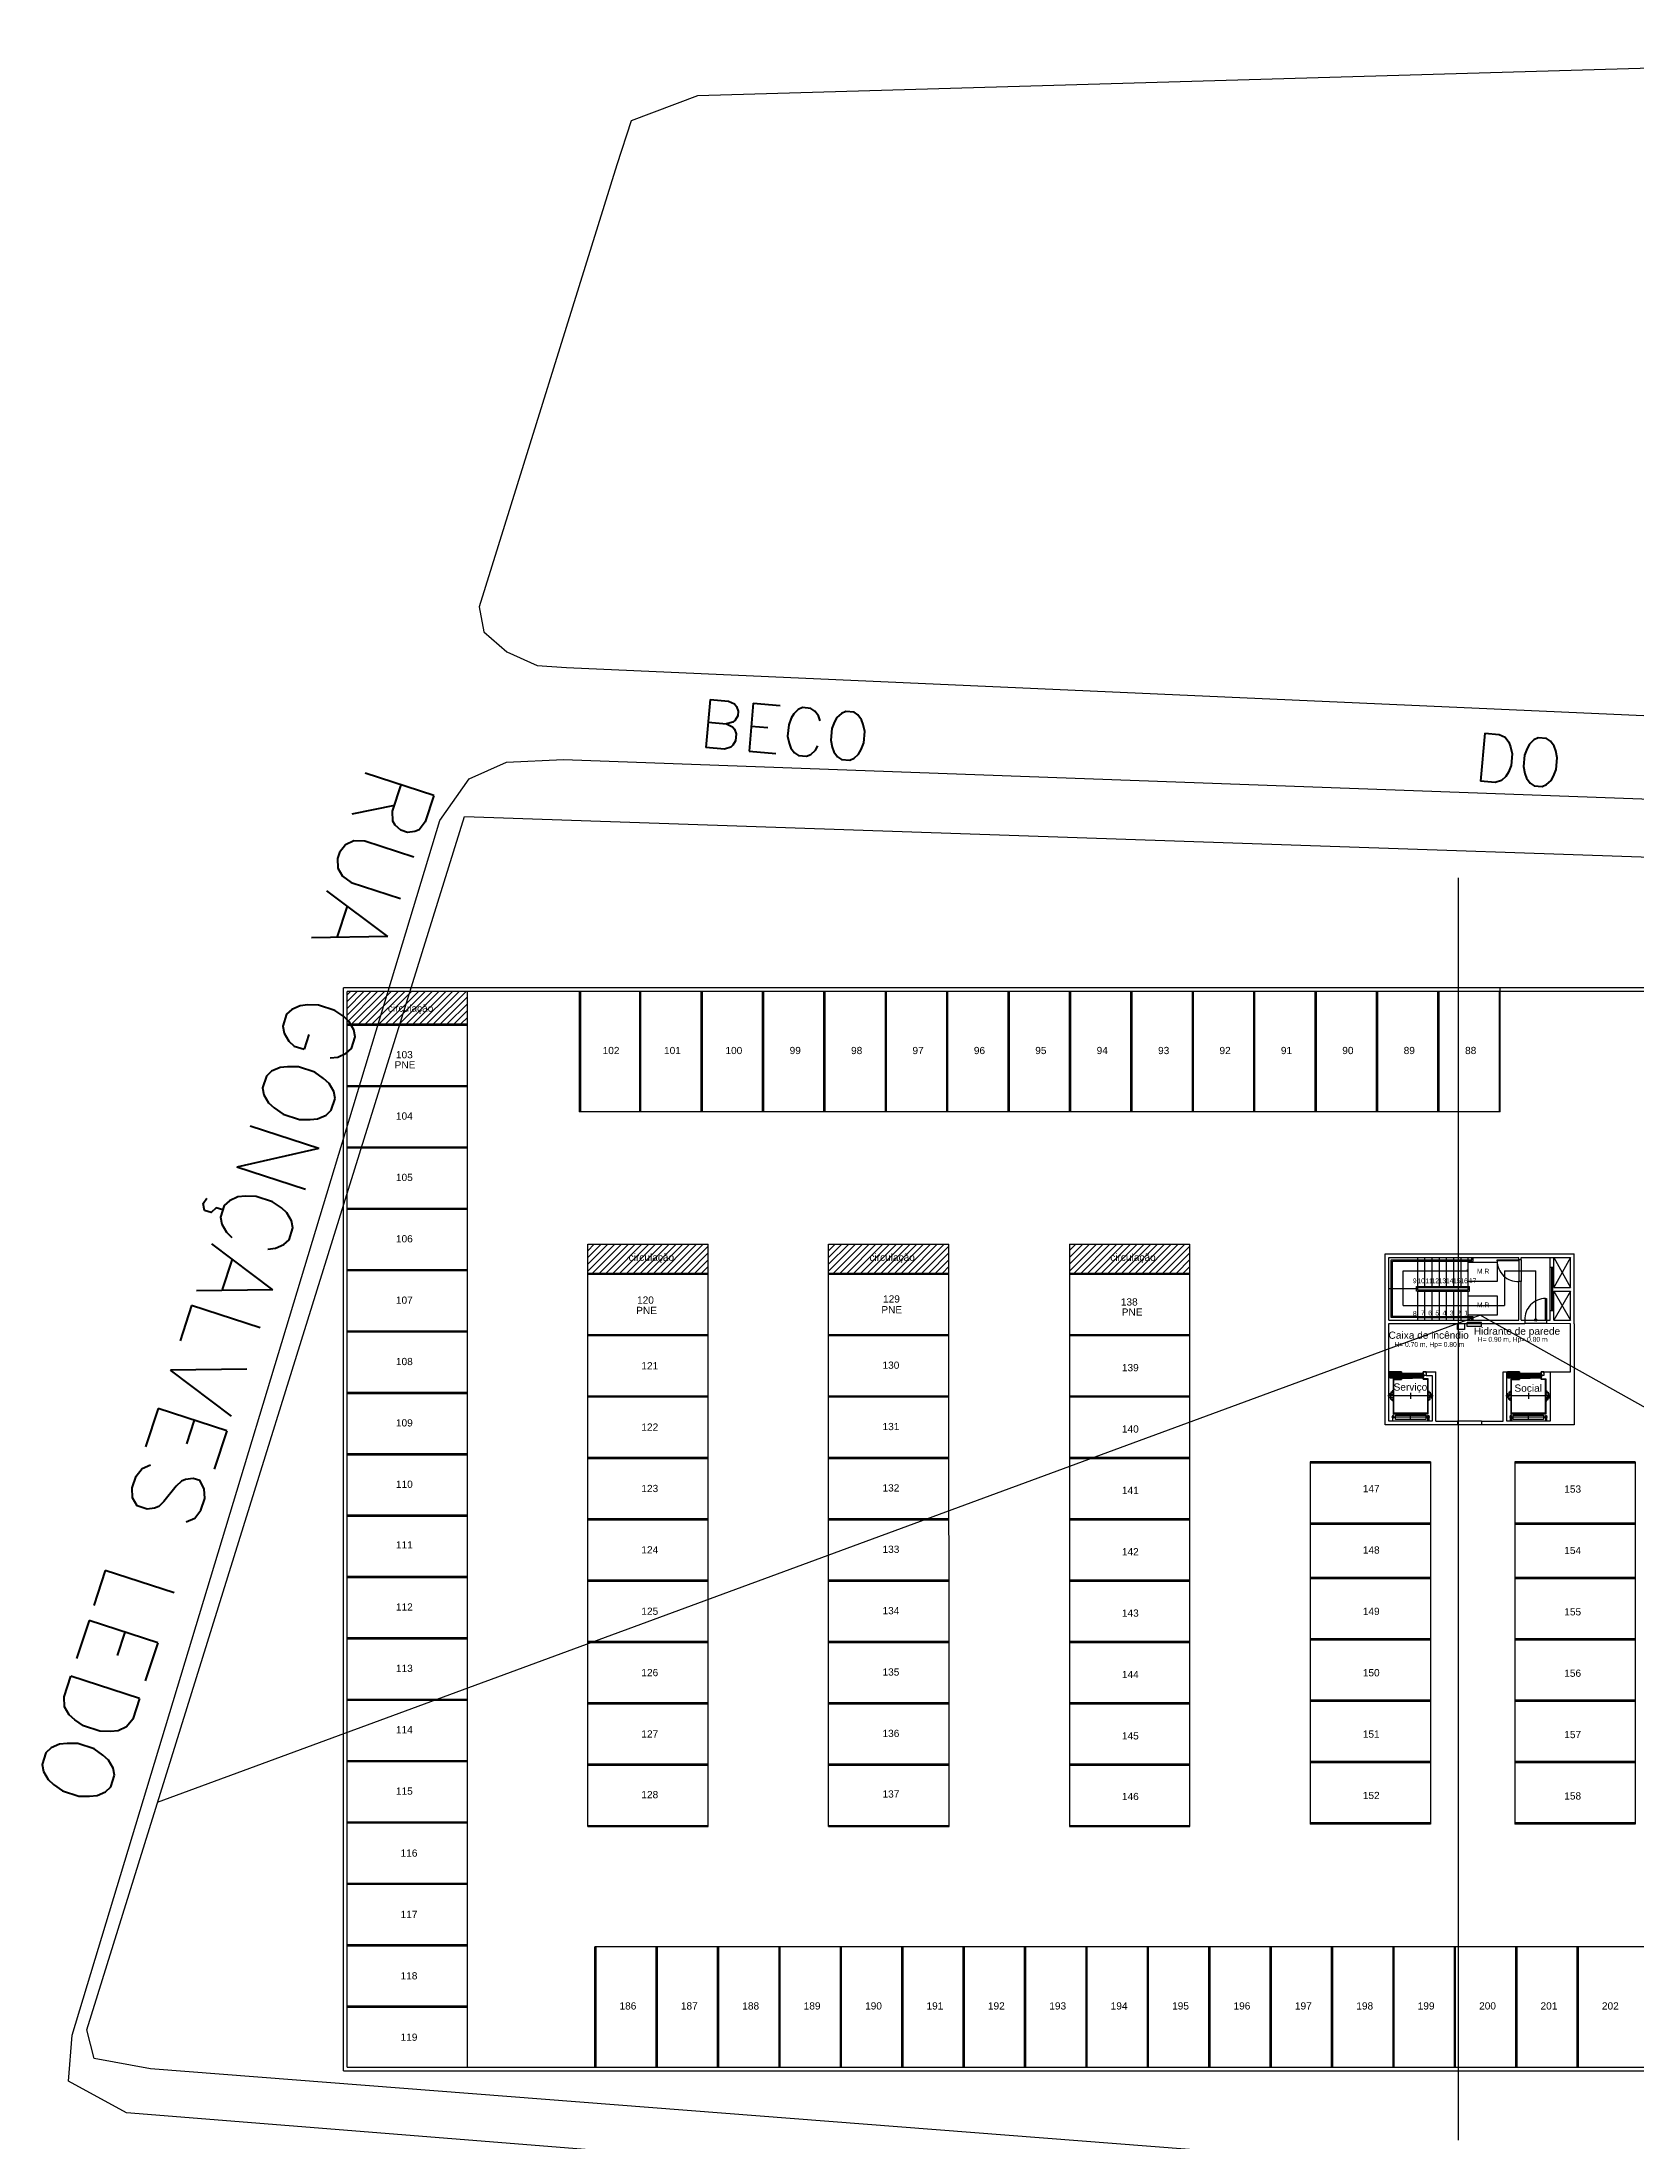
# Model space of a CAD drawing. Header units: millimetres. Extents: x -210 to 1173, y -437 to 320.
# Drawn here: x 181.8 to 248, y -281.8 to -194.6 of the extents above; entities that cross this region are included whole.
import ezdxf
from ezdxf.enums import TextEntityAlignment as Align

# ---------------------------------------------------------------- set-up
doc = ezdxf.new("R2010")
doc.units = ezdxf.units.MM
doc.header["$LTSCALE"] = 0.3
for name, pattern in [('DASHDOTX2', [50.8, 25.4, -12.7, 0, -12.7]), ('DASHED2', [9.525, 6.35, -3.175]), ('LTYPE_4', [112.5, 56.25, -56.25]), ('LTYPE_6', [168.75, 112.5, -28.125, 0, -28.125])]:
    doc.linetypes.add(name, pattern=pattern)
for name, color, linetype in [('330', 254, 'Continuous'), ('500', 254, 'Continuous'), ('551', 255, 'Continuous'), ('CORTE', 6, 'Continuous'), ('COTAS', 1, 'Continuous'), ('ESQUADRIAS', 3, 'Continuous'), ('LAYER_0', 6, 'Continuous'), ('LINHA DE CORTE', 6, 'DASHDOTX2'), ('PISO', 1, 'Continuous'), ('PROJEÇÃO', 1, 'DASHED2'), ('TEXTOS', 2, 'Continuous'), ('VISTA', 2, 'Continuous')]:
    doc.layers.add(name, color=color, linetype=linetype)
doc.styles.add('2MM 1_100', font='ARIAL.TTF', dxfattribs={"height": 0.2})
doc.styles.add('3MM 1_100', font='ARIAL.TTF', dxfattribs={"height": 0.3})
doc.styles.add('ROMANS', font='romans.shx')

msp = doc.modelspace()

# ---------------------------------------------------------------- hatches: boundary and pattern name
at = {"layer": 'PISO'}
h = msp.add_hatch(dxfattribs=at)
h.set_pattern_fill('_USER', color=256, scale=0.2, angle=45, style=0, pattern_type=0)
h.set_pattern_definition([(45, (-969.46374, -332.86508), (-0.141421356, 0.141421356), [])])
h.paths.add_polyline_path([(199.434, -234.015), (196.934, -234.015), (194.434, -234.015), (194.434, -235.366), (199.434, -235.366)])
h = msp.add_hatch(dxfattribs=at)
h.set_pattern_fill('_USER', color=256, scale=0.2, angle=45, style=0, pattern_type=0)
h.set_pattern_definition([(45, (-959.46396, -343.21423), (-0.141421356, 0.141421356), [])])
h.paths.add_polyline_path([(209.433, -244.515), (204.433, -244.515), (204.433, -245.715), (209.433, -245.715)])
h = msp.add_hatch(dxfattribs=at)
h.set_pattern_fill('_USER', color=256, scale=0.2, angle=45, style=0, pattern_type=0)
h.set_pattern_definition([(45, (-949.46397, -343.21423), (-0.141421356, 0.141421356), [])])
h.paths.add_polyline_path([(219.433, -244.515), (214.433, -244.515), (214.433, -245.715), (219.433, -245.715)])
h = msp.add_hatch(dxfattribs=at)
h.set_pattern_fill('_USER', color=256, scale=0.2, angle=45, style=0, pattern_type=0)
h.set_pattern_definition([(45, (-939.46365, -343.21423), (-0.141421356, 0.141421356), [])])
h.paths.add_polyline_path([(229.434, -244.515), (224.434, -244.515), (224.434, -245.715), (229.434, -245.715)])

# ---------------------------------------------------------------- linework, layer by layer
for p, q in [((240.587, -281.744), (240.587, -229.288)), ((186.568, -267.701), (241.479, -247.468)), ((290.711, -275.08), (241.487, -247.468))]:
    msp.add_line(p, q)
at = {"layer": '330'}
msp.add_polyline3d([(199.31, -226.74, 0), (284.131, -229.657, 0), (288.699, -234.854, 0), (288.325, -283.163, 0), (286.937, -285.682, 0), (284.645, -286.74, 0), (236.728, -282.702, 0), (186.267, -278.789, 0), (183.938, -278.353, 0), (183.625, -277.161, 0)], close=True, dxfattribs=at)
at = {"layer": '500'}
msp.add_polyline3d([(203.431, -224.383, 0), (284.645, -227.347, 0), (286.712, -228.239, 0), (289.032, -229.978, 0), (290.381, -233.519, 0), (290.808, -287.29, 0), (289.981, -288.493, 0), (287.647, -288.795, 0), (185.279, -280.605, 0), (182.87, -279.292, 0), (183.014, -277.387, 0), (198.292, -226.906, 0), (199.501, -225.185, 0), (201.055, -224.487, 0)], close=True, dxfattribs=at)
at = {"layer": '551', "color": 250}
msp.add_polyline3d([(203.542, -220.558, 0), (286.186, -224.233, 0), (289.388, -223.429, 0), (290.52, -220.822, 0), (291.158, -196.638, 0), (289.923, -194.834, 0), (285.849, -194.563, 0), (208.988, -196.799, 0), (206.24, -197.841, 0), (205.635, -199.666, 0), (199.919, -218.028, 0), (200.109, -219.065, 0), (201.075, -219.898, 0), (202.334, -220.468, 0)], close=True, dxfattribs=at)
at = {"layer": 'CORTE'}
for p, q in [((288.358, -233.865), (194.284, -233.865)), ((194.284, -278.865), (194.284, -233.865)), ((288.208, -234.015), (194.434, -234.015)), ((194.434, -278.715), (194.434, -234.015)), ((237.548, -244.918), (245.398, -244.919)), ((237.548, -247.818), (237.548, -244.918)), ((237.698, -245.068), (243.098, -245.068)), ((237.698, -247.668), (237.698, -245.068)), ((237.848, -244.918), (237.848, -244.918)), ((243.098, -245.168), (243.098, -245.068)), ((243.198, -245.068), (244.398, -245.068)), ((243.198, -245.168), (243.198, -245.068)), ((244.398, -245.068), (245.248, -245.069)), ((244.398, -247.668), (244.398, -245.068)), ((244.548, -246.318), (244.548, -245.068)), ((244.548, -245.068), (245.248, -246.319)), ((245.248, -245.069), (244.548, -246.318)), ((245.248, -246.319), (245.248, -245.069)), ((245.398, -247.818), (245.398, -244.919)), ((243.098, -247.668), (243.098, -246.068)), ((243.198, -247.668), (243.198, -246.068)), ((244.548, -246.318), (245.248, -246.319)), ((244.548, -246.468), (245.248, -246.469)), ((244.548, -247.668), (244.548, -246.468)), ((244.548, -246.468), (245.248, -247.669)), ((245.248, -246.469), (244.548, -247.668)), ((245.248, -247.669), (245.248, -246.469)), ((237.553, -247.818), (237.548, -247.818)), ((237.553, -252.018), (237.553, -247.818)), ((237.698, -247.668), (243.098, -247.668)), ((237.703, -247.818), (243.348, -247.818)), ((237.703, -249.818), (237.703, -247.818)), ((240.947, -247.938), (240.947, -247.768)), ((241.547, -247.768), (240.947, -247.768)), ((241.547, -247.938), (241.547, -247.768)), ((243.198, -247.668), (243.348, -247.668)), ((244.248, -247.668), (244.398, -247.668)), ((245.248, -247.819), (244.248, -247.818)), ((244.548, -247.668), (245.248, -247.669)), ((245.248, -249.819), (245.248, -247.819)), ((245.398, -247.819), (245.397, -252.019)), ((245.398, -247.819), (245.398, -247.818)), ((241.547, -247.938), (240.947, -247.938)), ((237.703, -251.868), (237.703, -249.818)), ((237.728, -249.818), (237.703, -249.818)), ((237.703, -249.968), (237.728, -249.968)), ((237.703, -251.868), (237.703, -249.968)), ((239.248, -249.818), (239.653, -249.818)), ((239.248, -249.968), (239.503, -249.968)), ((239.503, -249.968), (239.503, -251.868)), ((239.653, -251.868), (239.653, -249.818)), ((242.448, -249.819), (242.623, -249.819)), ((242.448, -251.869), (242.448, -249.819)), ((242.598, -251.869), (242.598, -249.819)), ((242.598, -251.869), (242.598, -249.969)), ((244.143, -249.819), (245.248, -249.819)), ((244.198, -250.139), (244.197, -250.139)), ((244.398, -249.819), (244.398, -251.869)), ((244.548, -249.819), (244.548, -249.819)), ((240.55, -252.018), (237.553, -252.018)), ((239.503, -251.868), (237.703, -251.868)), ((239.653, -251.868), (240.55, -251.868)), ((240.55, -251.868), (240.55, -252.018)), ((241.55, -251.868), (242.448, -251.869)), ((241.55, -251.868), (241.55, -252.018)), ((242.448, -252.019), (241.55, -252.018)), ((245.397, -252.019), (242.448, -252.019)), ((244.398, -251.869), (242.598, -251.869)), ((194.284, -278.865), (288.358, -278.865)), ((194.434, -278.715), (288.208, -278.715))]:
    msp.add_line(p, q, dxfattribs=at)
msp.add_lwpolyline([(240.847, -247.818), (240.847, -248.068), (240.547, -248.068), (240.547, -247.818)], close=True, dxfattribs=at)
at = {"layer": 'COTAS'}
for p, q in [((238.298, -247.068), (238.298, -245.618)), ((238.298, -245.618), (240.998, -245.618)), ((240.998, -245.618), (240.948, -245.568)), ((240.998, -245.618), (240.948, -245.668)), ((242.498, -245.618), (243.798, -245.618)), ((242.498, -245.618), (242.498, -247.068)), ((243.798, -247.668), (243.798, -245.618)), ((238.298, -247.068), (242.498, -247.068))]:
    msp.add_line(p, q, dxfattribs=at)
msp.add_circle((243.798, -247.668), 0.05, dxfattribs=at)
at = {"layer": 'ESQUADRIAS'}
for points in [[(243.098, -245.168), (243.098, -245.208), (242.198, -245.208), (242.198, -245.168)], [(244.248, -247.668), (244.208, -247.668), (244.208, -246.768), (244.248, -246.768)]]:
    msp.add_lwpolyline(points, close=True, dxfattribs=at)
at = {"layer": 'LAYER_0', "color": 7}
for p, q in [((237.728, -249.968), (237.728, -249.818)), ((239.248, -249.818), (239.248, -249.968)), ((242.623, -249.969), (242.623, -249.819)), ((244.143, -249.819), (244.143, -249.969))]:
    msp.add_line(p, q, dxfattribs=at)
at = {"layer": 'LAYER_0', "color": 11}
for p, q in [((238.228, -249.818), (237.728, -249.818)), ((237.728, -249.818), (237.728, -249.878)), ((237.728, -249.968), (237.728, -249.878)), ((237.728, -249.878), (239.128, -249.878)), ((239.158, -249.968), (237.728, -249.968)), ((237.73, -249.876), (237.73, -249.82)), ((237.73, -249.82), (238.226, -249.82)), ((237.743, -249.876), (237.73, -249.876)), ((237.743, -249.878), (237.743, -249.876)), ((237.753, -250.088), (237.753, -249.998)), ((239.158, -249.998), (237.753, -249.998)), ((239.128, -250.088), (237.753, -250.088)), ((238.226, -250.118), (237.873, -250.118)), ((237.873, -250.118), (237.873, -251.568)), ((237.903, -251.538), (237.903, -250.138)), ((237.903, -250.138), (238.228, -250.138)), ((238.678, -249.883), (238.208, -249.883)), ((238.208, -249.883), (238.208, -249.923)), ((238.208, -249.923), (238.223, -249.923)), ((238.208, -250.083), (238.208, -250.043)), ((238.208, -250.043), (238.223, -250.043)), ((238.678, -250.083), (238.208, -250.083)), ((238.21, -249.921), (238.21, -249.885)), ((238.21, -249.885), (238.676, -249.885)), ((238.223, -249.921), (238.21, -249.921)), ((238.223, -250.045), (238.21, -250.045)), ((238.21, -250.045), (238.21, -250.081)), ((238.21, -250.081), (238.676, -250.081)), ((238.226, -249.876), (238.213, -249.876)), ((238.213, -249.876), (238.213, -249.878)), ((238.213, -250.088), (238.213, -250.09)), ((238.213, -250.09), (238.226, -250.09)), ((238.223, -249.923), (238.223, -249.921)), ((238.223, -250.043), (238.223, -250.045)), ((238.226, -249.82), (238.226, -249.876)), ((238.226, -250.09), (238.226, -250.118)), ((238.228, -249.878), (238.228, -249.818)), ((238.228, -250.088), (238.228, -250.138)), ((239.14, -249.928), (238.658, -249.928)), ((238.658, -249.928), (238.658, -249.968)), ((238.658, -250.038), (238.658, -249.998)), ((239.14, -250.038), (238.658, -250.038)), ((238.66, -249.966), (238.66, -249.93)), ((238.66, -249.93), (239.138, -249.93)), ((238.673, -249.966), (238.66, -249.966)), ((238.673, -250), (238.66, -250)), ((238.66, -250), (238.66, -250.036)), ((238.66, -250.036), (239.138, -250.036)), ((238.663, -249.923), (238.663, -249.921)), ((238.663, -249.921), (238.676, -249.921)), ((238.678, -249.923), (238.663, -249.923)), ((238.678, -250.043), (238.663, -250.043)), ((238.663, -250.043), (238.663, -250.045)), ((238.663, -250.045), (238.676, -250.045)), ((238.673, -249.968), (238.673, -249.966)), ((238.673, -249.998), (238.673, -250)), ((238.676, -249.921), (238.676, -249.885)), ((238.676, -250.045), (238.676, -250.081)), ((238.678, -249.883), (238.678, -249.923)), ((238.678, -250.083), (238.678, -250.043)), ((239.138, -249.966), (239.125, -249.966)), ((239.125, -249.966), (239.125, -249.968)), ((239.125, -250), (239.125, -249.998)), ((239.138, -250), (239.125, -250)), ((239.128, -249.818), (239.128, -249.923)), ((239.128, -249.818), (239.248, -249.818)), ((239.128, -249.923), (239.143, -249.923)), ((239.128, -250.043), (239.143, -250.043)), ((239.128, -250.043), (239.128, -250.088)), ((239.128, -250.088), (239.128, -250.138)), ((239.303, -250.138), (239.128, -250.138)), ((239.13, -249.921), (239.13, -249.82)), ((239.246, -249.82), (239.13, -249.82)), ((239.145, -249.921), (239.13, -249.921)), ((239.145, -250.045), (239.13, -250.045)), ((239.13, -250.045), (239.13, -250.088)), ((239.13, -250.118), (239.13, -250.088)), ((239.333, -250.118), (239.13, -250.118)), ((239.138, -249.93), (239.138, -249.966)), ((239.138, -250.036), (239.138, -250)), ((239.14, -249.968), (239.14, -249.928)), ((239.14, -249.998), (239.14, -250.038)), ((239.143, -249.923), (239.143, -249.968)), ((239.143, -250.043), (239.143, -249.998)), ((239.145, -249.966), (239.145, -249.921)), ((239.158, -249.966), (239.145, -249.966)), ((239.158, -250), (239.145, -250)), ((239.145, -250), (239.145, -250.045)), ((239.158, -249.968), (239.158, -249.966)), ((239.248, -249.968), (239.158, -249.968)), ((239.158, -249.998), (239.158, -250)), ((239.233, -249.878), (239.233, -249.876)), ((239.233, -249.876), (239.246, -249.876)), ((239.248, -249.878), (239.233, -249.878)), ((239.246, -249.876), (239.246, -249.82)), ((239.248, -249.818), (239.248, -249.878)), ((239.248, -249.878), (239.248, -249.968)), ((239.303, -250.138), (239.303, -251.538)), ((239.333, -251.568), (239.333, -250.118)), ((243.123, -249.819), (242.623, -249.819)), ((242.623, -249.819), (242.623, -249.879)), ((242.623, -249.969), (242.623, -249.879)), ((242.623, -249.879), (244.023, -249.879)), ((244.053, -249.969), (242.623, -249.969)), ((242.625, -249.877), (242.625, -249.821)), ((242.625, -249.821), (243.121, -249.821)), ((242.638, -249.877), (242.625, -249.877)), ((242.638, -249.879), (242.638, -249.877)), ((242.648, -250.089), (242.648, -249.999)), ((244.053, -249.999), (242.648, -249.999)), ((244.023, -250.089), (242.648, -250.089)), ((243.121, -250.119), (242.768, -250.119)), ((242.768, -250.119), (242.768, -251.569)), ((242.798, -251.539), (242.798, -250.139)), ((242.798, -250.139), (243.123, -250.139)), ((243.573, -249.884), (243.103, -249.884)), ((243.103, -249.884), (243.103, -249.924)), ((243.103, -249.924), (243.118, -249.924)), ((243.103, -250.084), (243.103, -250.044)), ((243.103, -250.044), (243.118, -250.044)), ((243.573, -250.084), (243.103, -250.084)), ((243.105, -249.922), (243.105, -249.886)), ((243.105, -249.886), (243.571, -249.886)), ((243.118, -249.922), (243.105, -249.922)), ((243.118, -250.046), (243.105, -250.046)), ((243.105, -250.046), (243.105, -250.082)), ((243.105, -250.082), (243.571, -250.082)), ((243.121, -249.877), (243.108, -249.877)), ((243.108, -249.877), (243.108, -249.879)), ((243.108, -250.089), (243.108, -250.091)), ((243.108, -250.091), (243.121, -250.091)), ((243.118, -249.924), (243.118, -249.922)), ((243.118, -250.044), (243.118, -250.046)), ((243.121, -249.821), (243.121, -249.877)), ((243.121, -250.091), (243.121, -250.119)), ((243.123, -249.879), (243.123, -249.819)), ((243.123, -250.089), (243.123, -250.139)), ((244.035, -249.929), (243.553, -249.929)), ((243.553, -249.929), (243.553, -249.969)), ((243.553, -250.039), (243.553, -249.999)), ((244.035, -250.039), (243.553, -250.039)), ((243.555, -249.967), (243.555, -249.931)), ((243.555, -249.931), (244.033, -249.931)), ((243.568, -249.967), (243.555, -249.967)), ((243.568, -250.001), (243.555, -250.001)), ((243.555, -250.001), (243.555, -250.037)), ((243.555, -250.037), (244.033, -250.037)), ((243.558, -249.924), (243.558, -249.922)), ((243.558, -249.922), (243.571, -249.922)), ((243.573, -249.924), (243.558, -249.924)), ((243.573, -250.044), (243.558, -250.044)), ((243.558, -250.044), (243.558, -250.046)), ((243.558, -250.046), (243.571, -250.046)), ((243.568, -249.969), (243.568, -249.967)), ((243.568, -249.999), (243.568, -250.001)), ((243.571, -249.922), (243.571, -249.886)), ((243.571, -250.046), (243.571, -250.082)), ((243.573, -249.884), (243.573, -249.924)), ((243.573, -250.084), (243.573, -250.044)), ((244.033, -249.967), (244.02, -249.967)), ((244.02, -249.967), (244.02, -249.969)), ((244.02, -250.001), (244.02, -249.999)), ((244.033, -250.001), (244.02, -250.001)), ((244.023, -249.819), (244.023, -249.924)), ((244.023, -249.819), (244.143, -249.819)), ((244.023, -249.924), (244.038, -249.924)), ((244.023, -250.044), (244.038, -250.044)), ((244.023, -250.044), (244.023, -250.089)), ((244.023, -250.089), (244.023, -250.139)), ((244.198, -250.139), (244.023, -250.139)), ((244.025, -249.922), (244.025, -249.821)), ((244.141, -249.821), (244.025, -249.821)), ((244.04, -249.922), (244.025, -249.922)), ((244.04, -250.046), (244.025, -250.046)), ((244.025, -250.046), (244.025, -250.089)), ((244.025, -250.119), (244.025, -250.089)), ((244.228, -250.119), (244.025, -250.119)), ((244.033, -249.931), (244.033, -249.967)), ((244.033, -250.037), (244.033, -250.001)), ((244.035, -249.969), (244.035, -249.929)), ((244.035, -249.999), (244.035, -250.039)), ((244.038, -249.924), (244.038, -249.969)), ((244.038, -250.044), (244.038, -249.999)), ((244.04, -249.967), (244.04, -249.922)), ((244.053, -249.967), (244.04, -249.967)), ((244.053, -250.001), (244.04, -250.001)), ((244.04, -250.001), (244.04, -250.046)), ((244.053, -249.969), (244.053, -249.967)), ((244.143, -249.969), (244.053, -249.969)), ((244.053, -249.999), (244.053, -250.001)), ((244.128, -249.879), (244.128, -249.877)), ((244.128, -249.877), (244.141, -249.877)), ((244.143, -249.879), (244.128, -249.879)), ((244.141, -249.877), (244.141, -249.821)), ((244.143, -249.819), (244.143, -249.879)), ((244.143, -249.879), (244.143, -249.969)), ((244.198, -250.139), (244.198, -251.539)), ((244.228, -251.569), (244.228, -250.119)), ((237.753, -250.733), (237.703, -250.733)), ((237.753, -250.903), (237.703, -250.903)), ((237.753, -250.773), (237.753, -250.733)), ((237.753, -250.773), (237.753, -250.818)), ((237.753, -250.773), (237.757, -250.773)), ((237.753, -250.818), (237.753, -250.863)), ((237.753, -250.863), (237.753, -250.903)), ((237.753, -250.863), (237.757, -250.863)), ((237.761, -250.777), (237.757, -250.773)), ((237.761, -250.86), (237.757, -250.863)), ((237.763, -250.81), (237.761, -250.777)), ((237.763, -250.826), (237.761, -250.86)), ((237.766, -250.814), (237.763, -250.81)), ((237.763, -250.826), (237.766, -250.823)), ((237.782, -250.814), (237.766, -250.814)), ((237.782, -250.823), (237.766, -250.823)), ((237.782, -250.814), (237.786, -250.81)), ((237.782, -250.823), (237.786, -250.826)), ((237.828, -250.81), (237.786, -250.81)), ((237.828, -250.826), (237.786, -250.826)), ((237.842, -250.662), (237.788, -250.662)), ((237.788, -250.662), (237.788, -250.743)), ((237.848, -250.668), (237.788, -250.668)), ((237.788, -250.743), (237.848, -250.743)), ((237.788, -250.974), (237.788, -250.893)), ((237.788, -250.893), (237.848, -250.893)), ((237.848, -250.968), (237.788, -250.968)), ((237.842, -250.974), (237.788, -250.974)), ((237.828, -250.818), (237.828, -250.81)), ((237.828, -250.818), (237.828, -250.826)), ((237.848, -250.608), (237.842, -250.608)), ((237.842, -250.608), (237.842, -250.662)), ((237.842, -251.028), (237.842, -250.974)), ((237.848, -251.028), (237.842, -251.028)), ((237.848, -250.608), (237.848, -250.668)), ((237.848, -250.668), (237.873, -250.668)), ((237.848, -250.743), (237.873, -250.743)), ((237.848, -250.893), (237.873, -250.893)), ((237.848, -250.968), (237.873, -250.968)), ((237.848, -251.028), (237.848, -250.968)), ((239.358, -250.668), (239.333, -250.668)), ((239.358, -250.743), (239.333, -250.743)), ((239.358, -250.893), (239.333, -250.893)), ((239.358, -250.968), (239.333, -250.968)), ((239.358, -250.608), (239.358, -250.668)), ((239.358, -250.608), (239.364, -250.608)), ((239.358, -250.668), (239.418, -250.668)), ((239.418, -250.743), (239.358, -250.743)), ((239.418, -250.893), (239.358, -250.893)), ((239.358, -251.028), (239.358, -250.968)), ((239.358, -250.968), (239.418, -250.968)), ((239.358, -251.028), (239.364, -251.028)), ((239.364, -250.608), (239.364, -250.662)), ((239.364, -250.662), (239.418, -250.662)), ((239.364, -251.028), (239.364, -250.974)), ((239.364, -250.974), (239.418, -250.974)), ((239.378, -250.818), (239.378, -250.81)), ((239.378, -250.81), (239.42, -250.81)), ((239.378, -250.818), (239.378, -250.826)), ((239.378, -250.826), (239.42, -250.826)), ((239.418, -250.662), (239.418, -250.743)), ((239.418, -250.974), (239.418, -250.893)), ((239.423, -250.814), (239.42, -250.81)), ((239.423, -250.823), (239.42, -250.826)), ((239.423, -250.814), (239.439, -250.814)), ((239.423, -250.823), (239.439, -250.823)), ((239.443, -250.81), (239.439, -250.814)), ((239.439, -250.823), (239.443, -250.826)), ((239.443, -250.81), (239.445, -250.777)), ((239.443, -250.826), (239.445, -250.86)), ((239.445, -250.777), (239.448, -250.773)), ((239.445, -250.86), (239.448, -250.863)), ((239.453, -250.773), (239.448, -250.773)), ((239.453, -250.863), (239.448, -250.863)), ((239.453, -250.773), (239.453, -250.733)), ((239.453, -250.733), (239.503, -250.733)), ((239.453, -250.818), (239.453, -250.773)), ((239.453, -250.863), (239.453, -250.818)), ((239.453, -250.863), (239.453, -250.903)), ((239.453, -250.903), (239.503, -250.903)), ((242.648, -250.734), (242.598, -250.734)), ((242.648, -250.904), (242.598, -250.904)), ((242.648, -250.774), (242.648, -250.734)), ((242.648, -250.774), (242.648, -250.819)), ((242.648, -250.774), (242.652, -250.774)), ((242.648, -250.819), (242.648, -250.864)), ((242.648, -250.864), (242.648, -250.904)), ((242.648, -250.864), (242.652, -250.864)), ((242.656, -250.777), (242.652, -250.774)), ((242.656, -250.86), (242.652, -250.864)), ((242.657, -250.811), (242.656, -250.777)), ((242.657, -250.827), (242.656, -250.86)), ((242.661, -250.814), (242.657, -250.811)), ((242.657, -250.827), (242.661, -250.823)), ((242.677, -250.814), (242.661, -250.814)), ((242.677, -250.823), (242.661, -250.823)), ((242.677, -250.814), (242.681, -250.811)), ((242.677, -250.823), (242.681, -250.827)), ((242.723, -250.811), (242.681, -250.811)), ((242.723, -250.827), (242.681, -250.827)), ((242.737, -250.663), (242.683, -250.663)), ((242.683, -250.663), (242.683, -250.744)), ((242.743, -250.669), (242.683, -250.669)), ((242.683, -250.744), (242.743, -250.744)), ((242.683, -250.975), (242.683, -250.894)), ((242.683, -250.894), (242.743, -250.894)), ((242.743, -250.969), (242.683, -250.969)), ((242.737, -250.975), (242.683, -250.975)), ((242.723, -250.819), (242.723, -250.811)), ((242.723, -250.819), (242.723, -250.827)), ((242.743, -250.609), (242.737, -250.609)), ((242.737, -250.609), (242.737, -250.663)), ((242.737, -251.029), (242.737, -250.975)), ((242.743, -251.029), (242.737, -251.029)), ((242.743, -250.609), (242.743, -250.669)), ((242.743, -250.669), (242.768, -250.669)), ((242.743, -250.744), (242.768, -250.744)), ((242.743, -250.894), (242.768, -250.894)), ((242.743, -250.969), (242.768, -250.969)), ((242.743, -251.029), (242.743, -250.969)), ((244.253, -250.669), (244.228, -250.669)), ((244.253, -250.744), (244.228, -250.744)), ((244.253, -250.894), (244.228, -250.894)), ((244.253, -250.969), (244.228, -250.969)), ((244.253, -250.609), (244.253, -250.669)), ((244.253, -250.609), (244.259, -250.609)), ((244.253, -250.669), (244.313, -250.669)), ((244.313, -250.744), (244.253, -250.744)), ((244.313, -250.894), (244.253, -250.894)), ((244.253, -251.029), (244.253, -250.969)), ((244.253, -250.969), (244.313, -250.969)), ((244.253, -251.029), (244.259, -251.029)), ((244.259, -250.609), (244.259, -250.663)), ((244.259, -250.663), (244.313, -250.663)), ((244.259, -251.029), (244.259, -250.975)), ((244.259, -250.975), (244.313, -250.975)), ((244.273, -250.819), (244.273, -250.811)), ((244.273, -250.811), (244.315, -250.811)), ((244.273, -250.819), (244.273, -250.827)), ((244.273, -250.827), (244.315, -250.827)), ((244.313, -250.663), (244.313, -250.744)), ((244.313, -250.975), (244.313, -250.894)), ((244.318, -250.814), (244.315, -250.811)), ((244.318, -250.823), (244.315, -250.827)), ((244.318, -250.814), (244.334, -250.814)), ((244.318, -250.823), (244.334, -250.823)), ((244.338, -250.811), (244.334, -250.814)), ((244.334, -250.823), (244.338, -250.827)), ((244.338, -250.811), (244.339, -250.777)), ((244.338, -250.827), (244.339, -250.86)), ((244.339, -250.777), (244.343, -250.774)), ((244.339, -250.86), (244.343, -250.864)), ((244.348, -250.774), (244.343, -250.774)), ((244.348, -250.864), (244.343, -250.864)), ((244.348, -250.774), (244.348, -250.734)), ((244.348, -250.734), (244.398, -250.734)), ((244.348, -250.819), (244.348, -250.774)), ((244.348, -250.864), (244.348, -250.819)), ((244.348, -250.864), (244.348, -250.904)), ((244.348, -250.904), (244.398, -250.904)), ((237.899, -251.636), (237.849, -251.636)), ((237.849, -251.636), (237.849, -251.868)), ((237.873, -251.568), (239.333, -251.568)), ((237.899, -251.676), (237.899, -251.636)), ((239.303, -251.538), (237.903, -251.538)), ((237.973, -251.798), (237.973, -251.618)), ((237.973, -251.618), (239.233, -251.618)), ((239.233, -251.798), (237.973, -251.798)), ((239.233, -251.618), (239.233, -251.798)), ((239.307, -251.676), (239.307, -251.636)), ((239.307, -251.636), (239.357, -251.636)), ((239.307, -251.741), (239.307, -251.868)), ((239.357, -251.636), (239.357, -251.868)), ((242.794, -251.636), (242.744, -251.636)), ((242.744, -251.636), (242.744, -251.869)), ((242.768, -251.569), (244.228, -251.569)), ((242.794, -251.676), (242.794, -251.636)), ((242.794, -251.741), (242.794, -251.869)), ((244.198, -251.539), (242.798, -251.539)), ((242.868, -251.799), (242.868, -251.619)), ((242.868, -251.619), (244.128, -251.619)), ((244.128, -251.799), (242.868, -251.799)), ((244.128, -251.619), (244.128, -251.799)), ((244.202, -251.676), (244.202, -251.636)), ((244.202, -251.636), (244.252, -251.636)), ((244.202, -251.741), (244.202, -251.869)), ((244.252, -251.636), (244.252, -251.869))]:
    msp.add_line(p, q, dxfattribs=at)
at = {"layer": 'LAYER_0', "color": 1}
for p, q in [((237.728, -249.898), (238.208, -249.898)), ((238.208, -249.908), (237.728, -249.908)), ((237.728, -249.943), (238.658, -249.943)), ((238.658, -249.953), (237.728, -249.953)), ((237.753, -250.013), (238.658, -250.013)), ((238.658, -250.023), (237.753, -250.023)), ((238.208, -250.058), (237.753, -250.058)), ((237.753, -250.068), (238.208, -250.068)), ((242.623, -249.899), (243.103, -249.899)), ((243.103, -249.909), (242.623, -249.909)), ((242.623, -249.944), (243.553, -249.944)), ((243.553, -249.954), (242.623, -249.954)), ((242.648, -250.014), (243.553, -250.014)), ((243.553, -250.024), (242.648, -250.024)), ((243.103, -250.059), (242.648, -250.059)), ((242.648, -250.069), (243.103, -250.069)), ((237.899, -251.676), (237.899, -251.741)), ((237.903, -251.68), (237.899, -251.676)), ((237.903, -251.737), (237.899, -251.741)), ((237.903, -251.68), (237.903, -251.706)), ((237.916, -251.706), (237.903, -251.706)), ((237.916, -251.71), (237.903, -251.71)), ((237.903, -251.71), (237.903, -251.737)), ((237.916, -251.706), (237.918, -251.704)), ((237.918, -251.712), (237.916, -251.71)), ((237.953, -251.704), (237.918, -251.704)), ((237.953, -251.712), (237.918, -251.712)), ((237.953, -251.704), (237.953, -251.712)), ((239.253, -251.712), (239.253, -251.704)), ((239.253, -251.704), (239.288, -251.704)), ((239.253, -251.712), (239.288, -251.712)), ((239.288, -251.704), (239.29, -251.706)), ((239.29, -251.71), (239.288, -251.712)), ((239.29, -251.706), (239.303, -251.706)), ((239.29, -251.71), (239.303, -251.71)), ((239.303, -251.68), (239.307, -251.676)), ((239.303, -251.706), (239.303, -251.68)), ((239.303, -251.737), (239.303, -251.71)), ((239.303, -251.737), (239.307, -251.741)), ((239.307, -251.741), (239.307, -251.676)), ((242.794, -251.676), (242.794, -251.741)), ((242.798, -251.68), (242.794, -251.676)), ((242.798, -251.737), (242.794, -251.741)), ((242.798, -251.68), (242.798, -251.707)), ((242.811, -251.707), (242.798, -251.707)), ((242.811, -251.711), (242.798, -251.711)), ((242.798, -251.711), (242.798, -251.737)), ((242.811, -251.707), (242.813, -251.705)), ((242.813, -251.713), (242.811, -251.711)), ((242.848, -251.705), (242.813, -251.705)), ((242.848, -251.713), (242.813, -251.713)), ((242.848, -251.705), (242.848, -251.713)), ((244.148, -251.713), (244.148, -251.705)), ((244.148, -251.705), (244.183, -251.705)), ((244.148, -251.713), (244.183, -251.713)), ((244.183, -251.705), (244.185, -251.707)), ((244.185, -251.711), (244.183, -251.713)), ((244.185, -251.707), (244.198, -251.707)), ((244.185, -251.711), (244.198, -251.711)), ((244.198, -251.68), (244.202, -251.676)), ((244.198, -251.707), (244.198, -251.68)), ((244.198, -251.737), (244.198, -251.711)), ((244.198, -251.737), (244.202, -251.741)), ((244.202, -251.741), (244.202, -251.676))]:
    msp.add_line(p, q, dxfattribs=at)
at = {"layer": 'LAYER_0'}
for p, q in [((237.903, -250.414), (237.903, -250.414)), ((238.144, -250.138), (238.144, -250.138)), ((239.303, -250.414), (239.303, -250.414)), ((242.798, -250.414), (242.798, -250.414)), ((243.038, -250.139), (243.038, -250.139)), ((244.198, -250.414), (244.198, -250.414)), ((238.144, -251.538), (238.144, -251.538)), ((243.038, -251.539), (243.038, -251.539))]:
    msp.add_line(p, q, dxfattribs=at)
at = {"layer": 'LAYER_0', "color": 15, "linetype": 'LTYPE_6'}
for p, q in [((239.538, -250.818), (237.663, -250.818)), ((238.603, -250.69), (238.603, -250.943)), ((244.432, -250.819), (242.557, -250.819)), ((243.498, -250.691), (243.498, -250.943)), ((239.396, -251.708), (237.814, -251.708)), ((238.603, -251.819), (238.603, -251.589)), ((244.29, -251.709), (242.709, -251.709)), ((243.498, -251.819), (243.498, -251.59))]:
    msp.add_line(p, q, dxfattribs=at)
at = {"layer": 'LAYER_0', "color": 1, "linetype": 'LTYPE_4'}
for p, q in [((237.788, -250.677), (237.848, -250.677)), ((237.788, -250.96), (237.848, -250.96)), ((237.848, -250.677), (237.873, -250.677)), ((237.848, -250.96), (237.873, -250.96)), ((239.358, -250.677), (239.333, -250.677)), ((239.358, -250.96), (239.333, -250.96)), ((239.418, -250.677), (239.358, -250.677)), ((239.418, -250.96), (239.358, -250.96)), ((242.683, -250.677), (242.743, -250.677)), ((242.683, -250.96), (242.743, -250.96)), ((242.743, -250.677), (242.768, -250.677)), ((242.743, -250.96), (242.768, -250.96)), ((244.253, -250.677), (244.228, -250.677)), ((244.253, -250.96), (244.228, -250.96)), ((244.313, -250.677), (244.253, -250.677)), ((244.313, -250.96), (244.253, -250.96))]:
    msp.add_line(p, q, dxfattribs=at)
at = {"layer": 'LINHA DE CORTE'}
for p, q in [((243.198, -245.168), (243.098, -245.168)), ((243.198, -246.068), (243.098, -246.068)), ((243.348, -247.668), (243.348, -247.818)), ((244.248, -247.668), (244.248, -247.818))]:
    msp.add_line(p, q, dxfattribs=at)
at = {"layer": 'PISO'}
for p, q in [((199.434, -278.715), (199.434, -234.015)), ((204.076, -234.015), (204.076, -239.015)), ((204.126, -234.015), (204.126, -239.015)), ((206.576, -234.015), (206.576, -239.015)), ((206.626, -234.015), (206.626, -239.015)), ((209.126, -234.015), (209.126, -239.015)), ((209.176, -234.015), (209.176, -239.015)), ((211.676, -234.015), (211.676, -239.015)), ((211.726, -234.015), (211.726, -239.015)), ((214.226, -234.015), (214.226, -239.015)), ((214.276, -234.015), (214.276, -239.015)), ((216.776, -234.015), (216.776, -239.015)), ((216.826, -234.015), (216.826, -239.015)), ((219.326, -234.015), (219.326, -239.015)), ((219.376, -234.015), (219.376, -239.015)), ((221.876, -234.015), (221.876, -239.015)), ((221.926, -234.015), (221.926, -239.015)), ((224.426, -234.015), (224.426, -239.015)), ((224.476, -234.015), (224.476, -239.015)), ((226.976, -234.015), (226.976, -239.015)), ((227.026, -234.015), (227.026, -239.015)), ((229.526, -234.015), (229.526, -239.015)), ((229.576, -234.015), (229.576, -239.015)), ((232.076, -234.015), (232.076, -239.015)), ((232.126, -234.015), (232.126, -239.015)), ((234.626, -234.015), (234.626, -239.015)), ((234.676, -234.015), (234.676, -239.015)), ((237.176, -234.015), (237.176, -239.015)), ((237.226, -234.015), (237.226, -239.015)), ((239.726, -234.015), (239.726, -239.015)), ((239.776, -234.015), (239.776, -239.015)), ((242.276, -234.015), (242.276, -239.015)), ((242.326, -239.015), (242.326, -233.865)), ((194.434, -235.366), (199.434, -235.366)), ((194.434, -235.416), (199.434, -235.416)), ((194.434, -237.916), (199.434, -237.916)), ((194.434, -237.966), (199.434, -237.966)), ((242.326, -239.015), (204.076, -239.015)), ((194.434, -240.465), (199.434, -240.466)), ((194.434, -240.515), (199.434, -240.516)), ((194.434, -243.015), (199.434, -243.016)), ((194.434, -243.065), (199.434, -243.066)), ((204.433, -244.515), (209.433, -244.515)), ((204.434, -268.715), (204.434, -244.515)), ((209.434, -268.715), (209.433, -244.515)), ((214.433, -244.515), (219.433, -244.515)), ((214.434, -268.715), (214.433, -244.515)), ((219.434, -268.715), (219.433, -244.515)), ((224.434, -244.515), (224.434, -268.715)), ((224.434, -244.515), (229.434, -244.515)), ((229.434, -268.715), (229.434, -244.515)), ((238.898, -245.168), (238.898, -245.068)), ((239.198, -245.168), (239.198, -245.068)), ((239.498, -245.168), (239.498, -245.068)), ((239.798, -245.168), (239.798, -245.068)), ((240.098, -245.168), (240.098, -245.068)), ((240.398, -245.168), (240.398, -245.068)), ((240.998, -245.168), (240.998, -245.068)), ((243.098, -245.168), (243.098, -246.068)), ((243.198, -245.168), (243.198, -246.068)), ((194.434, -245.565), (199.434, -245.565)), ((194.434, -245.615), (199.434, -245.615)), ((204.433, -245.715), (209.433, -245.715)), ((204.433, -245.765), (209.433, -245.765)), ((214.433, -245.715), (219.433, -245.715)), ((214.433, -245.765), (219.433, -245.765)), ((224.434, -245.715), (229.434, -245.715)), ((224.434, -245.765), (229.434, -245.765)), ((238.898, -246.268), (238.898, -245.218)), ((239.198, -246.268), (239.198, -245.218)), ((239.498, -246.268), (239.498, -245.218)), ((239.798, -246.268), (239.798, -245.218)), ((240.098, -246.268), (240.098, -245.218)), ((240.398, -246.268), (240.398, -245.218)), ((240.998, -246.268), (240.998, -245.218)), ((237.798, -246.368), (237.698, -246.368)), ((238.898, -246.368), (237.848, -246.368)), ((238.898, -247.518), (238.898, -246.468)), ((238.898, -247.668), (238.898, -247.568)), ((243.348, -247.668), (244.248, -247.668)), ((244.248, -247.818), (243.348, -247.818)), ((194.434, -248.115), (199.434, -248.115)), ((194.434, -248.165), (199.434, -248.165)), ((204.433, -248.265), (209.433, -248.265)), ((204.433, -248.315), (209.433, -248.315)), ((214.433, -248.265), (219.433, -248.265)), ((214.433, -248.315), (219.433, -248.315)), ((224.434, -248.265), (229.434, -248.265)), ((224.434, -248.315), (229.434, -248.315)), ((194.434, -250.665), (199.434, -250.665)), ((194.434, -250.715), (199.434, -250.715)), ((204.433, -250.815), (209.433, -250.815)), ((204.433, -250.865), (209.433, -250.865)), ((214.433, -250.815), (219.433, -250.815)), ((214.433, -250.865), (219.433, -250.865)), ((224.434, -250.815), (229.434, -250.815)), ((224.434, -250.865), (229.434, -250.865)), ((241.55, -251.868), (240.55, -251.868)), ((241.55, -252.018), (240.55, -252.018)), ((194.434, -253.215), (199.434, -253.215)), ((194.434, -253.265), (199.434, -253.265)), ((204.433, -253.365), (209.434, -253.365)), ((204.433, -253.415), (209.434, -253.415)), ((214.434, -253.365), (219.434, -253.365)), ((214.434, -253.415), (219.434, -253.415)), ((224.434, -253.365), (229.434, -253.365)), ((224.434, -253.415), (229.434, -253.415)), ((239.434, -253.565), (234.434, -253.565)), ((234.434, -253.565), (234.434, -268.615)), ((239.434, -253.615), (234.434, -253.615)), ((239.434, -253.565), (239.435, -268.615)), ((247.934, -253.565), (242.934, -253.565)), ((242.934, -253.565), (242.934, -268.615)), ((247.934, -253.615), (242.934, -253.615)), ((247.934, -253.565), (247.935, -268.615)), ((194.434, -255.765), (199.434, -255.765)), ((194.434, -255.815), (199.434, -255.815)), ((204.433, -255.915), (209.434, -255.915)), ((204.433, -255.965), (209.434, -255.965)), ((214.434, -255.915), (219.434, -255.915)), ((214.434, -255.965), (219.434, -255.965)), ((224.434, -255.915), (229.434, -255.915)), ((224.434, -255.965), (229.434, -255.965)), ((239.434, -256.115), (234.434, -256.115)), ((239.434, -256.165), (234.434, -256.165)), ((247.934, -256.115), (242.934, -256.115)), ((247.934, -256.165), (242.934, -256.165)), ((194.434, -258.315), (199.434, -258.315)), ((194.434, -258.365), (199.434, -258.365)), ((204.433, -258.465), (209.434, -258.465)), ((204.433, -258.515), (209.434, -258.515)), ((214.434, -258.465), (219.434, -258.465)), ((214.434, -258.515), (219.434, -258.515)), ((224.434, -258.465), (229.434, -258.465)), ((224.434, -258.515), (229.434, -258.515)), ((239.434, -258.365), (234.434, -258.365)), ((239.434, -258.415), (234.434, -258.415)), ((247.934, -258.365), (242.934, -258.365)), ((247.934, -258.415), (242.934, -258.415)), ((194.434, -260.865), (199.434, -260.865)), ((194.434, -260.915), (199.434, -260.915)), ((204.433, -261.015), (209.434, -261.015)), ((204.433, -261.065), (209.434, -261.065)), ((214.434, -261.015), (219.434, -261.015)), ((214.434, -261.065), (219.434, -261.065)), ((224.434, -261.015), (229.434, -261.015)), ((224.434, -261.065), (229.434, -261.065)), ((239.434, -260.915), (234.434, -260.915)), ((239.434, -260.965), (234.434, -260.965)), ((247.934, -260.915), (242.934, -260.915)), ((247.934, -260.965), (242.934, -260.965)), ((194.433, -263.415), (199.434, -263.415)), ((194.433, -263.465), (199.434, -263.465)), ((239.434, -263.465), (234.434, -263.465)), ((239.434, -263.515), (234.434, -263.515)), ((247.934, -263.465), (242.934, -263.465)), ((247.934, -263.515), (242.934, -263.515)), ((204.433, -263.565), (209.434, -263.565)), ((204.433, -263.615), (209.434, -263.615)), ((214.434, -263.565), (219.434, -263.565)), ((214.434, -263.615), (219.434, -263.615)), ((224.434, -263.565), (229.434, -263.565)), ((224.434, -263.615), (229.434, -263.615)), ((194.433, -265.965), (199.434, -265.965)), ((194.433, -266.015), (199.434, -266.015)), ((204.434, -266.115), (209.434, -266.115)), ((214.434, -266.115), (219.434, -266.115)), ((224.434, -266.115), (229.434, -266.115)), ((239.434, -266.015), (234.434, -266.015)), ((239.434, -266.065), (234.434, -266.065)), ((247.934, -266.015), (242.934, -266.015)), ((247.934, -266.065), (242.934, -266.065)), ((204.434, -266.165), (209.434, -266.165)), ((214.434, -266.165), (219.434, -266.165)), ((224.434, -266.165), (229.434, -266.165)), ((194.434, -268.515), (199.434, -268.515)), ((194.434, -268.565), (199.434, -268.565)), ((204.434, -268.665), (209.434, -268.665)), ((204.434, -268.715), (209.434, -268.715)), ((214.434, -268.665), (219.434, -268.665)), ((214.434, -268.715), (219.434, -268.715)), ((224.434, -268.665), (229.434, -268.665)), ((224.434, -268.715), (229.434, -268.715)), ((239.435, -268.565), (234.434, -268.565)), ((239.435, -268.615), (234.434, -268.615)), ((247.935, -268.565), (242.934, -268.565)), ((247.935, -268.615), (242.934, -268.615)), ((194.433, -271.065), (199.434, -271.065)), ((194.433, -271.115), (199.434, -271.115)), ((194.433, -273.615), (199.434, -273.615)), ((194.433, -273.665), (199.434, -273.665)), ((278.725, -273.715), (204.725, -273.715)), ((204.725, -278.715), (204.725, -273.715)), ((204.775, -278.715), (204.775, -273.715)), ((207.275, -278.715), (207.275, -273.715)), ((207.325, -278.715), (207.325, -273.715)), ((209.825, -278.715), (209.825, -273.715)), ((209.875, -278.715), (209.875, -273.715)), ((212.375, -278.715), (212.375, -273.715)), ((212.425, -278.715), (212.425, -273.715)), ((214.925, -278.715), (214.925, -273.715)), ((214.975, -278.715), (214.975, -273.715)), ((217.475, -278.715), (217.475, -273.715)), ((217.525, -278.715), (217.525, -273.715)), ((220.025, -278.715), (220.025, -273.715)), ((220.075, -278.715), (220.075, -273.715)), ((222.575, -278.715), (222.575, -273.715)), ((222.625, -278.715), (222.625, -273.715)), ((225.125, -278.715), (225.125, -273.715)), ((225.175, -278.715), (225.175, -273.715)), ((227.675, -278.715), (227.675, -273.715)), ((227.725, -278.715), (227.725, -273.715)), ((230.225, -278.715), (230.225, -273.715)), ((230.275, -278.715), (230.275, -273.715)), ((232.775, -278.715), (232.775, -273.715)), ((232.825, -278.715), (232.825, -273.715)), ((235.325, -278.715), (235.325, -273.715)), ((235.375, -278.715), (235.375, -273.715)), ((237.875, -278.715), (237.875, -273.715)), ((237.925, -278.715), (237.925, -273.715)), ((240.425, -278.715), (240.425, -273.715)), ((240.475, -278.715), (240.475, -273.715)), ((242.975, -278.715), (242.975, -273.715)), ((243.025, -278.715), (243.025, -273.715)), ((245.525, -278.715), (245.525, -273.715)), ((245.575, -278.715), (245.575, -273.715)), ((194.433, -276.165), (199.434, -276.165)), ((194.433, -276.215), (199.434, -276.215))]:
    msp.add_line(p, q, dxfattribs=at)
for points in [[(240.998, -245.268), (242.198, -245.268), (242.198, -246.068), (240.998, -246.068)], [(240.998, -246.668), (242.198, -246.668), (242.198, -247.468), (240.998, -247.468)]]:
    msp.add_lwpolyline(points, close=True, dxfattribs=at)
for centre, start, end in [((243.062, -245.205), 180.2167, 272.38523), ((244.211, -247.633), 90.2167, 182.38523)]:
    msp.add_arc(centre, 0.864, start, end, dxfattribs=at)
at = {"layer": 'PROJEÇÃO'}
for p, q in [((240.698, -245.168), (240.698, -245.068)), ((240.698, -246.268), (240.698, -245.218)), ((244.398, -245.468), (244.548, -245.468)), ((244.453, -245.468), (244.453, -247.268)), ((244.493, -245.468), (244.493, -247.268)), ((244.398, -247.268), (244.548, -247.268))]:
    msp.add_line(p, q, dxfattribs=at)
at = {"layer": 'VISTA'}
for p, q in [((237.798, -245.168), (241.148, -245.168)), ((237.798, -247.568), (237.798, -245.168)), ((241.148, -245.168), (241.148, -245.068)), ((241.198, -245.218), (241.198, -245.068)), ((237.848, -245.218), (241.198, -245.218)), ((237.848, -247.518), (237.848, -245.218)), ((238.848, -246.268), (241.048, -246.268)), ((238.848, -246.468), (238.848, -246.268)), ((238.898, -246.468), (238.848, -246.468)), ((238.898, -246.318), (241.048, -246.318)), ((238.898, -246.418), (238.898, -246.318)), ((238.898, -246.418), (240.998, -246.418)), ((238.898, -246.468), (241.048, -246.468)), ((239.198, -247.518), (239.198, -246.468)), ((239.498, -247.518), (239.498, -246.468)), ((239.798, -247.518), (239.798, -246.468)), ((240.098, -247.518), (240.098, -246.468)), ((240.398, -247.518), (240.398, -246.468)), ((240.698, -247.518), (240.698, -246.468)), ((240.998, -246.418), (240.998, -246.318)), ((240.998, -247.518), (240.998, -246.468)), ((241.048, -246.318), (241.048, -246.268)), ((241.048, -246.468), (241.048, -246.318)), ((238.898, -247.568), (237.798, -247.568)), ((238.898, -247.518), (237.848, -247.518)), ((238.898, -247.518), (241.198, -247.518)), ((238.898, -247.568), (241.148, -247.568)), ((239.198, -247.668), (239.198, -247.568)), ((239.498, -247.668), (239.498, -247.568)), ((239.798, -247.668), (239.798, -247.568)), ((240.098, -247.668), (240.098, -247.568)), ((240.398, -247.668), (240.398, -247.568)), ((240.698, -247.668), (240.698, -247.568)), ((240.998, -247.668), (240.998, -247.568)), ((241.148, -247.668), (241.148, -247.568)), ((241.198, -247.668), (241.198, -247.518))]:
    msp.add_line(p, q, dxfattribs=at)

# ---------------------------------------------------------------- texts
at = {"layer": '551', "color": 250, "style": 'ROMANS'}
for s, height, rotation, p in [('BECO', 2, 354.95307, (208.995, -223.845)), ('DO', 2, 354.95307, (241.17, -225.244)), ('RUA GONÇALVES LEDO', 3, 251.95307, (195.35, -224.451))]:
    msp.add_text(s, height=height, rotation=rotation, dxfattribs=at).set_placement(p)
at = {"layer": 'TEXTOS'}
for s, height, style, p in [('circulação', 0.3, '3MM 1_100', (197.073, -234.71)), ('102', 0.3, '3MM 1_100', (205.399, -236.468)), ('101', 0.3, '3MM 1_100', (207.949, -236.468)), ('100', 0.3, '3MM 1_100', (210.499, -236.468)), ('99', 0.3, '3MM 1_100', (213.049, -236.468)), ('98', 0.3, '3MM 1_100', (215.599, -236.468)), ('97', 0.3, '3MM 1_100', (218.149, -236.468)), ('96', 0.3, '3MM 1_100', (220.699, -236.468)), ('95', 0.3, '3MM 1_100', (223.249, -236.468)), ('94', 0.3, '3MM 1_100', (225.799, -236.468)), ('93', 0.3, '3MM 1_100', (228.349, -236.468)), ('92', 0.3, '3MM 1_100', (230.899, -236.468)), ('91', 0.3, '3MM 1_100', (233.449, -236.468)), ('90', 0.3, '3MM 1_100', (235.999, -236.468)), ('89', 0.3, '3MM 1_100', (238.549, -236.468)), ('88', 0.3, '3MM 1_100', (241.099, -236.468)), ('PNE', 0.3, '3MM 1_100', (196.843, -237.065)), ('103', 0.3, '3MM 1_100', (196.815, -236.641)), ('104', 0.3, '3MM 1_100', (196.815, -239.191)), ('105', 0.3, '3MM 1_100', (196.815, -241.741)), ('106', 0.3, '3MM 1_100', (196.815, -244.291)), ('circulação', 0.3, '3MM 1_100', (207.073, -245.059)), ('circulação', 0.3, '3MM 1_100', (217.073, -245.059)), ('circulação', 0.3, '3MM 1_100', (227.073, -245.059)), ('9', 0.2, '2MM 1_100', (238.773, -246.039)), ('10', 0.2, '2MM 1_100', (239.04, -246.039)), ('11', 0.2, '2MM 1_100', (239.373, -246.039)), ('12', 0.2, '2MM 1_100', (239.625, -246.039)), ('13', 0.2, '2MM 1_100', (239.925, -246.039)), ('14', 0.2, '2MM 1_100', (240.225, -246.039)), ('15', 0.2, '2MM 1_100', (240.525, -246.039)), ('16', 0.2, '2MM 1_100', (240.825, -246.039)), ('17', 0.2, '2MM 1_100', (241.18, -246.035)), ('M.R', 0.2, '2MM 1_100', (241.616, -245.638)), ('107', 0.3, '3MM 1_100', (196.815, -246.841)), ('120', 0.3, '3MM 1_100', (206.829, -246.838)), ('129', 0.3, '3MM 1_100', (217.045, -246.791)), ('138', 0.3, '3MM 1_100', (226.919, -246.916)), ('M.R', 0.2, '2MM 1_100', (241.616, -247.038)), ('PNE', 0.3, '3MM 1_100', (206.874, -247.269)), ('PNE', 0.3, '3MM 1_100', (217.055, -247.239)), ('PNE', 0.3, '3MM 1_100', (227.038, -247.335)), ('8', 0.2, '2MM 1_100', (238.779, -247.394)), ('7', 0.2, '2MM 1_100', (239.111, -247.377)), ('6', 0.2, '2MM 1_100', (239.411, -247.377)), ('5', 0.2, '2MM 1_100', (239.711, -247.377)), ('4', 0.2, '2MM 1_100', (240.011, -247.377)), ('3', 0.2, '2MM 1_100', (240.311, -247.377)), ('2', 0.2, '2MM 1_100', (240.611, -247.377)), ('1', 0.2, '2MM 1_100', (240.911, -247.377)), ('Caixa de incêndio', 0.3, '3MM 1_100', (239.355, -248.297)), ('H= 0.70 m, Hp= 0.80 m', 0.2, '2MM 1_100', (239.381, -248.682)), ('Hidrante de parede', 0.3, '3MM 1_100', (243.021, -248.129)), ('H= 0.90 m, Hp= 0.80 m', 0.2, '2MM 1_100', (242.843, -248.468)), ('108', 0.3, '3MM 1_100', (196.815, -249.391)), ('121', 0.3, '3MM 1_100', (207.008, -249.567)), ('130', 0.3, '3MM 1_100', (217.022, -249.543)), ('139', 0.3, '3MM 1_100', (226.963, -249.646)), ('Serviço', 0.3, '3MM 1_100', (238.597, -250.452)), ('Social', 0.3, '3MM 1_100', (243.488, -250.497)), ('109', 0.3, '3MM 1_100', (196.815, -251.941)), ('122', 0.3, '3MM 1_100', (207.008, -252.117)), ('131', 0.3, '3MM 1_100', (217.022, -252.093)), ('140', 0.3, '3MM 1_100', (226.963, -252.196)), ('110', 0.3, '3MM 1_100', (196.815, -254.491)), ('123', 0.3, '3MM 1_100', (207.008, -254.667)), ('132', 0.3, '3MM 1_100', (217.022, -254.643)), ('141', 0.3, '3MM 1_100', (226.963, -254.746)), ('147', 0.3, '3MM 1_100', (236.968, -254.673)), ('153', 0.3, '3MM 1_100', (245.335, -254.692)), ('111', 0.3, '3MM 1_100', (196.815, -257.011)), ('124', 0.3, '3MM 1_100', (207.008, -257.217)), ('133', 0.3, '3MM 1_100', (217.022, -257.193)), ('142', 0.3, '3MM 1_100', (226.964, -257.296)), ('148', 0.3, '3MM 1_100', (236.968, -257.223)), ('154', 0.3, '3MM 1_100', (245.335, -257.242)), ('112', 0.3, '3MM 1_100', (196.815, -259.591)), ('125', 0.3, '3MM 1_100', (207.008, -259.767)), ('134', 0.3, '3MM 1_100', (217.022, -259.743)), ('143', 0.3, '3MM 1_100', (226.964, -259.846)), ('149', 0.3, '3MM 1_100', (236.968, -259.773)), ('155', 0.3, '3MM 1_100', (245.336, -259.792)), ('113', 0.3, '3MM 1_100', (196.815, -262.141)), ('126', 0.3, '3MM 1_100', (207.008, -262.317)), ('135', 0.3, '3MM 1_100', (217.022, -262.293)), ('144', 0.3, '3MM 1_100', (226.964, -262.396)), ('150', 0.3, '3MM 1_100', (236.968, -262.323)), ('156', 0.3, '3MM 1_100', (245.335, -262.342)), ('114', 0.3, '3MM 1_100', (196.815, -264.691)), ('127', 0.3, '3MM 1_100', (207.008, -264.867)), ('136', 0.3, '3MM 1_100', (217.022, -264.843)), ('145', 0.3, '3MM 1_100', (226.964, -264.946)), ('151', 0.3, '3MM 1_100', (236.968, -264.873)), ('157', 0.3, '3MM 1_100', (245.336, -264.892)), ('115', 0.3, '3MM 1_100', (196.815, -267.241)), ('128', 0.3, '3MM 1_100', (207.008, -267.387)), ('137', 0.3, '3MM 1_100', (217.022, -267.362)), ('146', 0.3, '3MM 1_100', (226.964, -267.465)), ('152', 0.3, '3MM 1_100', (236.968, -267.423)), ('158', 0.3, '3MM 1_100', (245.336, -267.442)), ('116', 0.3, '3MM 1_100', (197.008, -269.817)), ('117', 0.3, '3MM 1_100', (197.008, -272.367)), ('118', 0.3, '3MM 1_100', (197.008, -274.917)), ('186', 0.3, '3MM 1_100', (206.099, -276.168)), ('187', 0.3, '3MM 1_100', (208.649, -276.168)), ('188', 0.3, '3MM 1_100', (211.199, -276.168)), ('189', 0.3, '3MM 1_100', (213.749, -276.168)), ('190', 0.3, '3MM 1_100', (216.299, -276.168)), ('191', 0.3, '3MM 1_100', (218.849, -276.168)), ('192', 0.3, '3MM 1_100', (221.399, -276.168)), ('193', 0.3, '3MM 1_100', (223.949, -276.168)), ('194', 0.3, '3MM 1_100', (226.499, -276.168)), ('195', 0.3, '3MM 1_100', (229.049, -276.168)), ('196', 0.3, '3MM 1_100', (231.599, -276.168)), ('197', 0.3, '3MM 1_100', (234.149, -276.168)), ('198', 0.3, '3MM 1_100', (236.699, -276.168)), ('199', 0.3, '3MM 1_100', (239.249, -276.168)), ('200', 0.3, '3MM 1_100', (241.799, -276.168)), ('201', 0.3, '3MM 1_100', (244.349, -276.168)), ('202', 0.3, '3MM 1_100', (246.899, -276.168)), ('119', 0.3, '3MM 1_100', (197.008, -277.467))]:
    msp.add_text(s, height=height, dxfattribs=dict(at, style=style)).set_placement(p, align=Align.MIDDLE_CENTER)

doc.saveas('drawing.dxf')
